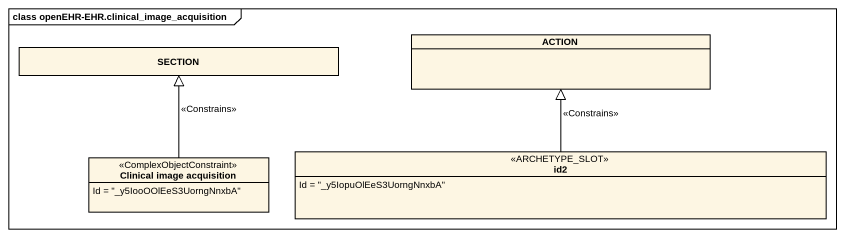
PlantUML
@startuml
mainframe class openEHR-EHR.clinical_image_acquisition
hide circle
hide empty members
class "ACTION" as ACTION_
class SECTION
class "Clinical image acquisition" as Clinical_image_acquisition <<ComplexObjectConstraint>> {
  Id = "_y5IooOOlEeS3UorngNnxbA"
}
class id2 <<ARCHETYPE_SLOT>> {
  Id = "_y5IopuOlEeS3UorngNnxbA"
}
Clinical_image_acquisition -up-|> SECTION : <<Constrains>>
id2 -up-|> ACTION_ : <<Constrains>>
@enduml
